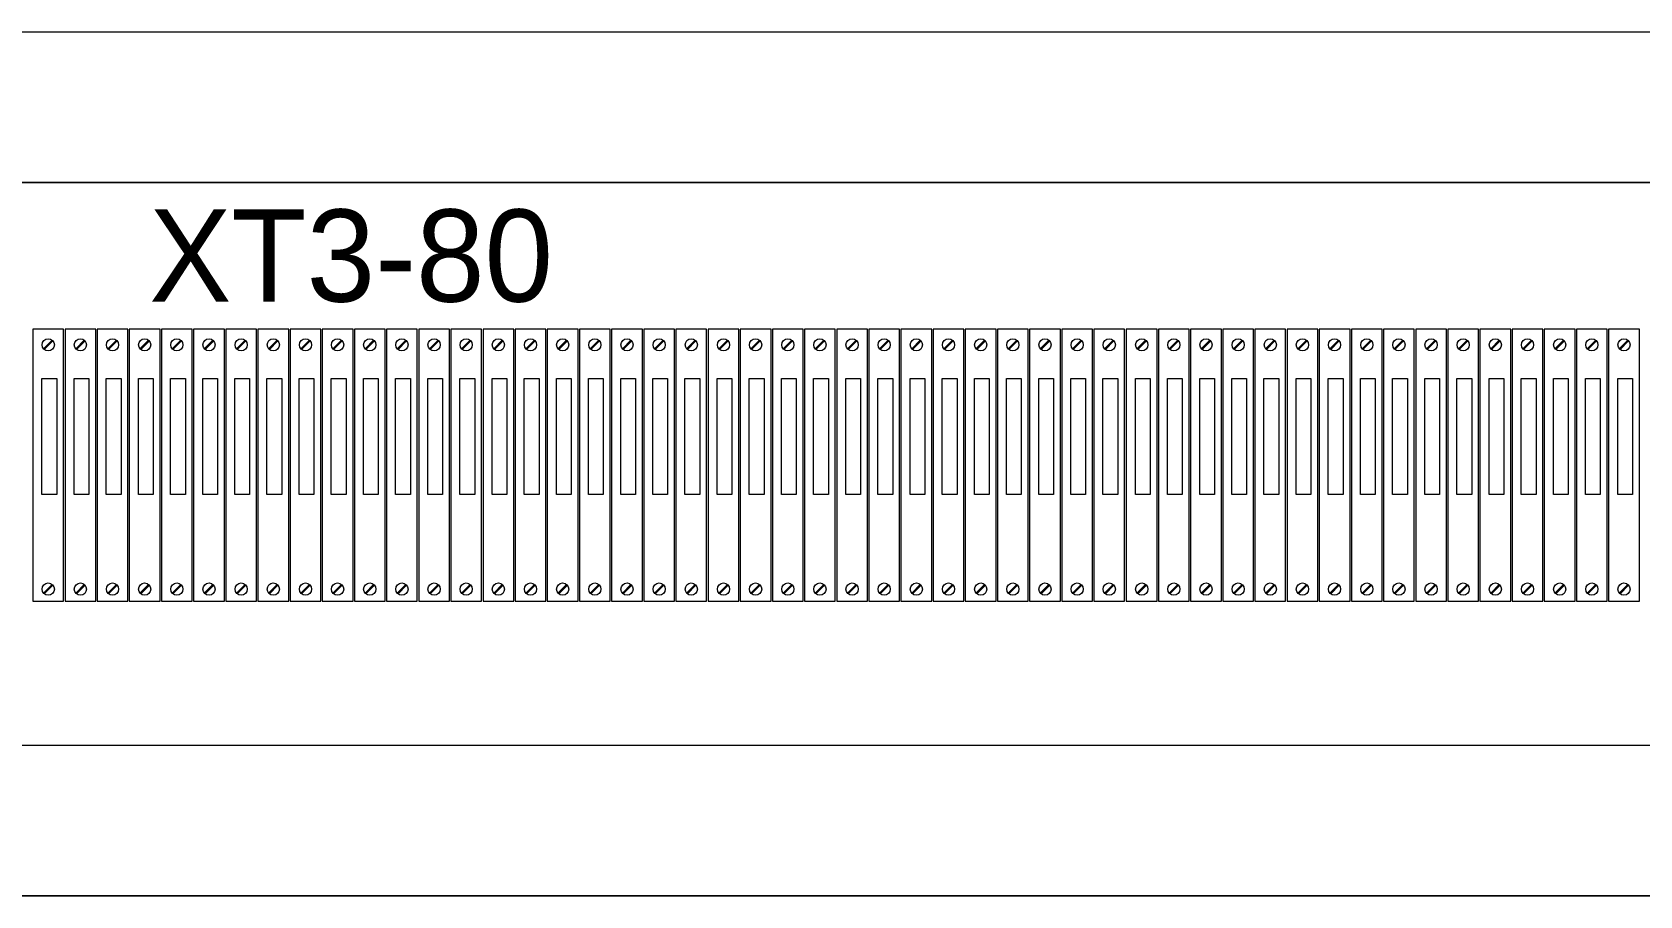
# Model space of a CAD drawing. Header units: millimetres. Extents: x 32721 to 72822, y 57624 to 123188.
# Drawn here: x 37826.9 to 38043.4, y 61797.2 to 61913.5 of the extents above; entities that cross this region are included whole.
import ezdxf

# ---------------------------------------------------------------- set-up
doc = ezdxf.new("R2010")
doc.units = ezdxf.units.MM
doc.header["$LTSCALE"] = 10
doc.layers.add('1轮廓实线层', color=7, linetype='Continuous', lineweight=18)
doc.layers.add('6文字层', color=3, linetype='Continuous', lineweight=18)
doc.styles.add('样式 1', font='SIMYOU.TTF', dxfattribs={"width": 0.75})

msp = doc.modelspace()

# ---------------------------------------------------------------- linework, layer by layer
at = {"layer": '1轮廓实线层'}
for p, q in [((38190.29, 61913.47), (37814.55, 61913.47)), ((38392.95, 61913.47), (37814.56, 61913.47)), ((38190.29, 61893.25), (37814.55, 61893.25)), ((37814.55, 61893.25), (38392.96, 61893.25)), ((38190.29, 61817.44), (37814.55, 61817.44)), ((38392.96, 61817.44), (37814.55, 61817.44)), ((38190.29, 61797.22), (37814.55, 61797.22)), ((37814.55, 61797.22), (38392.96, 61797.22))]:
    msp.add_line(p, q, dxfattribs=at)
at = {"layer": '1轮廓实线层', "lineweight": 13}
for p, q in [((37831.1, 61873.51), (37826.96, 61873.51)), ((37826.96, 61873.51), (37826.96, 61836.87)), ((37828.4, 61870.85), (37829.56, 61872.01)), ((37828.5, 61870.75), (37829.66, 61871.91)), ((37831.1, 61836.87), (37831.1, 61873.51)), ((37835.43, 61873.51), (37831.29, 61873.51)), ((37831.29, 61873.51), (37831.29, 61836.87)), ((37832.73, 61870.85), (37833.89, 61872.01)), ((37832.83, 61870.75), (37833.99, 61871.91)), ((37835.43, 61836.87), (37835.43, 61873.51)), ((37839.76, 61873.51), (37835.62, 61873.51)), ((37835.62, 61873.51), (37835.62, 61836.87)), ((37837.06, 61870.85), (37838.22, 61872.01)), ((37837.16, 61870.75), (37838.32, 61871.91)), ((37839.76, 61836.87), (37839.76, 61873.51)), ((37844.1, 61873.51), (37839.95, 61873.51)), ((37839.95, 61873.51), (37839.95, 61836.87)), ((37841.39, 61870.85), (37842.55, 61872.01)), ((37841.49, 61870.75), (37842.66, 61871.91)), ((37844.1, 61836.87), (37844.1, 61873.51)), ((37848.43, 61873.51), (37844.28, 61873.51)), ((37844.28, 61873.51), (37844.28, 61836.87)), ((37845.72, 61870.85), (37846.88, 61872.01)), ((37845.83, 61870.75), (37846.99, 61871.91)), ((37848.43, 61836.87), (37848.43, 61873.51)), ((37852.76, 61873.51), (37848.61, 61873.51)), ((37848.61, 61873.51), (37848.61, 61836.87)), ((37850.05, 61870.85), (37851.22, 61872.01)), ((37850.16, 61870.75), (37851.32, 61871.91)), ((37852.76, 61836.87), (37852.76, 61873.51)), ((37857.09, 61873.51), (37852.95, 61873.51)), ((37852.95, 61873.51), (37852.95, 61836.87)), ((37854.39, 61870.85), (37855.55, 61872.01)), ((37854.49, 61870.75), (37855.65, 61871.91)), ((37857.09, 61836.87), (37857.09, 61873.51)), ((37861.42, 61873.51), (37857.28, 61873.51)), ((37857.28, 61873.51), (37857.28, 61836.87)), ((37858.72, 61870.85), (37859.88, 61872.01)), ((37858.82, 61870.75), (37859.98, 61871.91)), ((37861.42, 61836.87), (37861.42, 61873.51)), ((37865.75, 61873.51), (37861.61, 61873.51)), ((37861.61, 61873.51), (37861.61, 61836.87)), ((37863.05, 61870.85), (37864.21, 61872.01)), ((37863.15, 61870.75), (37864.31, 61871.91)), ((37865.75, 61836.87), (37865.75, 61873.51)), ((37870.09, 61873.51), (37865.94, 61873.51)), ((37865.94, 61873.51), (37865.94, 61836.87)), ((37867.38, 61870.85), (37868.54, 61872.01)), ((37867.48, 61870.75), (37868.64, 61871.91)), ((37870.09, 61836.87), (37870.09, 61873.51)), ((37874.42, 61873.51), (37870.27, 61873.51)), ((37870.27, 61873.51), (37870.27, 61836.87)), ((37871.71, 61870.85), (37872.87, 61872.01)), ((37871.81, 61870.75), (37872.98, 61871.91)), ((37874.42, 61836.87), (37874.42, 61873.51)), ((37878.75, 61873.51), (37874.6, 61873.51)), ((37874.6, 61873.51), (37874.6, 61836.87)), ((37876.04, 61870.85), (37877.21, 61872.01)), ((37876.15, 61870.75), (37877.31, 61871.91)), ((37878.75, 61836.87), (37878.75, 61873.51)), ((37883.08, 61873.51), (37878.94, 61873.51)), ((37878.94, 61873.51), (37878.94, 61836.87)), ((37880.38, 61870.85), (37881.54, 61872.01)), ((37880.48, 61870.75), (37881.64, 61871.91)), ((37883.08, 61836.87), (37883.08, 61873.51)), ((37887.41, 61873.51), (37883.27, 61873.51)), ((37883.27, 61873.51), (37883.27, 61836.87)), ((37884.71, 61870.85), (37885.87, 61872.01)), ((37884.81, 61870.75), (37885.97, 61871.91)), ((37887.41, 61836.87), (37887.41, 61873.51)), ((37891.74, 61873.51), (37887.6, 61873.51)), ((37887.6, 61873.51), (37887.6, 61836.87)), ((37889.04, 61870.85), (37890.2, 61872.01)), ((37889.14, 61870.75), (37890.3, 61871.91)), ((37891.74, 61836.87), (37891.74, 61873.51)), ((37896.07, 61873.51), (37891.93, 61873.51)), ((37891.93, 61873.51), (37891.93, 61836.87)), ((37893.37, 61870.85), (37894.53, 61872.01)), ((37893.47, 61870.75), (37894.63, 61871.91)), ((37896.07, 61836.87), (37896.07, 61873.51)), ((37900.41, 61873.51), (37896.26, 61873.51)), ((37896.26, 61873.51), (37896.26, 61836.87)), ((37897.7, 61870.85), (37898.86, 61872.01)), ((37897.8, 61870.75), (37898.97, 61871.91)), ((37900.41, 61836.87), (37900.41, 61873.51)), ((37904.74, 61873.51), (37900.59, 61873.51)), ((37900.59, 61873.51), (37900.59, 61836.87)), ((37902.03, 61870.85), (37903.2, 61872.01)), ((37902.14, 61870.75), (37903.3, 61871.91)), ((37904.74, 61836.87), (37904.74, 61873.51)), ((37909.07, 61873.51), (37904.93, 61873.51)), ((37904.93, 61873.51), (37904.93, 61836.87)), ((37906.37, 61870.85), (37907.53, 61872.01)), ((37906.47, 61870.75), (37907.63, 61871.91)), ((37909.07, 61836.87), (37909.07, 61873.51)), ((37913.4, 61873.51), (37909.26, 61873.51)), ((37909.26, 61873.51), (37909.26, 61836.87)), ((37910.7, 61870.85), (37911.86, 61872.01)), ((37910.8, 61870.75), (37911.96, 61871.91)), ((37913.4, 61836.87), (37913.4, 61873.51)), ((37917.73, 61873.51), (37913.59, 61873.51)), ((37913.59, 61873.51), (37913.59, 61836.87)), ((37915.03, 61870.85), (37916.19, 61872.01)), ((37915.13, 61870.75), (37916.29, 61871.91)), ((37917.73, 61836.87), (37917.73, 61873.51)), ((37922.06, 61873.51), (37917.92, 61873.51)), ((37917.92, 61873.51), (37917.92, 61836.87)), ((37919.36, 61870.85), (37920.52, 61872.01)), ((37919.46, 61870.75), (37920.62, 61871.91)), ((37922.06, 61836.87), (37922.06, 61873.51)), ((37926.4, 61873.51), (37922.25, 61873.51)), ((37922.25, 61873.51), (37922.25, 61836.87)), ((37923.69, 61870.85), (37924.85, 61872.01)), ((37923.79, 61870.75), (37924.96, 61871.91)), ((37926.4, 61836.87), (37926.4, 61873.51)), ((37930.73, 61873.51), (37926.58, 61873.51)), ((37926.58, 61873.51), (37926.58, 61836.87)), ((37928.02, 61870.85), (37929.19, 61872.01)), ((37928.13, 61870.75), (37929.29, 61871.91)), ((37930.73, 61836.87), (37930.73, 61873.51)), ((37935.06, 61873.51), (37930.91, 61873.51)), ((37930.91, 61873.51), (37930.91, 61836.87)), ((37932.36, 61870.85), (37933.52, 61872.01)), ((37932.46, 61870.75), (37933.62, 61871.91)), ((37935.06, 61836.87), (37935.06, 61873.51)), ((37939.39, 61873.51), (37935.25, 61873.51)), ((37935.25, 61873.51), (37935.25, 61836.87)), ((37936.69, 61870.85), (37937.85, 61872.01)), ((37936.79, 61870.75), (37937.95, 61871.91)), ((37939.39, 61836.87), (37939.39, 61873.51)), ((37943.72, 61873.51), (37939.58, 61873.51)), ((37939.58, 61873.51), (37939.58, 61836.87)), ((37941.02, 61870.85), (37942.18, 61872.01)), ((37941.12, 61870.75), (37942.28, 61871.91)), ((37943.72, 61836.87), (37943.72, 61873.51)), ((37948.05, 61873.51), (37943.91, 61873.51)), ((37943.91, 61873.51), (37943.91, 61836.87)), ((37945.35, 61870.85), (37946.51, 61872.01)), ((37945.45, 61870.75), (37946.61, 61871.91)), ((37948.05, 61836.87), (37948.05, 61873.51)), ((37952.39, 61873.51), (37948.24, 61873.51)), ((37948.24, 61873.51), (37948.24, 61836.87)), ((37949.68, 61870.85), (37950.84, 61872.01)), ((37949.78, 61870.75), (37950.95, 61871.91)), ((37952.39, 61836.87), (37952.39, 61873.51)), ((37956.72, 61873.51), (37952.57, 61873.51)), ((37952.57, 61873.51), (37952.57, 61836.87)), ((37954.01, 61870.85), (37955.18, 61872.01)), ((37954.12, 61870.75), (37955.28, 61871.91)), ((37956.72, 61836.87), (37956.72, 61873.51)), ((37961.05, 61873.51), (37956.9, 61873.51)), ((37956.9, 61873.51), (37956.9, 61836.87)), ((37958.35, 61870.85), (37959.51, 61872.01)), ((37958.45, 61870.75), (37959.61, 61871.91)), ((37961.05, 61836.87), (37961.05, 61873.51)), ((37965.38, 61873.51), (37961.24, 61873.51)), ((37961.24, 61873.51), (37961.24, 61836.87)), ((37962.68, 61870.85), (37963.84, 61872.01)), ((37962.78, 61870.75), (37963.94, 61871.91)), ((37965.38, 61836.87), (37965.38, 61873.51)), ((37969.71, 61873.51), (37965.57, 61873.51)), ((37965.57, 61873.51), (37965.57, 61836.87)), ((37967.01, 61870.85), (37968.17, 61872.01)), ((37967.11, 61870.75), (37968.27, 61871.91)), ((37969.71, 61836.87), (37969.71, 61873.51)), ((37974.04, 61873.51), (37969.9, 61873.51)), ((37969.9, 61873.51), (37969.9, 61836.87)), ((37971.34, 61870.85), (37972.5, 61872.01)), ((37971.44, 61870.75), (37972.6, 61871.91)), ((37974.04, 61836.87), (37974.04, 61873.51)), ((37978.41, 61873.51), (37974.26, 61873.51)), ((37974.26, 61873.51), (37974.26, 61836.87)), ((37975.7, 61870.85), (37976.87, 61872.01)), ((37975.81, 61870.75), (37976.97, 61871.91)), ((37978.41, 61836.87), (37978.41, 61873.51)), ((37982.74, 61873.51), (37978.59, 61873.51)), ((37978.59, 61873.51), (37978.59, 61836.87)), ((37980.04, 61870.85), (37981.2, 61872.01)), ((37980.14, 61870.75), (37981.3, 61871.91)), ((37982.74, 61836.87), (37982.74, 61873.51)), ((37987.07, 61873.51), (37982.93, 61873.51)), ((37982.93, 61873.51), (37982.93, 61836.87)), ((37984.37, 61870.85), (37985.53, 61872.01)), ((37984.47, 61870.75), (37985.63, 61871.91)), ((37987.07, 61836.87), (37987.07, 61873.51)), ((37991.4, 61873.51), (37987.26, 61873.51)), ((37987.26, 61873.51), (37987.26, 61836.87)), ((37988.7, 61870.85), (37989.86, 61872.01)), ((37988.8, 61870.75), (37989.96, 61871.91)), ((37991.4, 61836.87), (37991.4, 61873.51)), ((37995.73, 61873.51), (37991.59, 61873.51)), ((37991.59, 61873.51), (37991.59, 61836.87)), ((37993.03, 61870.85), (37994.19, 61872.01)), ((37993.13, 61870.75), (37994.29, 61871.91)), ((37995.73, 61836.87), (37995.73, 61873.51)), ((38000.07, 61873.51), (37995.92, 61873.51)), ((37995.92, 61873.51), (37995.92, 61836.87)), ((37997.36, 61870.85), (37998.52, 61872.01)), ((37997.46, 61870.75), (37998.63, 61871.91)), ((38000.07, 61836.87), (38000.07, 61873.51)), ((38004.4, 61873.51), (38000.25, 61873.51)), ((38000.25, 61873.51), (38000.25, 61836.87)), ((38001.69, 61870.85), (38002.85, 61872.01)), ((38001.8, 61870.75), (38002.96, 61871.91)), ((38004.4, 61836.87), (38004.4, 61873.51)), ((38008.73, 61873.51), (38004.58, 61873.51)), ((38004.58, 61873.51), (38004.58, 61836.87)), ((38006.02, 61870.85), (38007.19, 61872.01)), ((38006.13, 61870.75), (38007.29, 61871.91)), ((38008.73, 61836.87), (38008.73, 61873.51)), ((38013.06, 61873.51), (38008.92, 61873.51)), ((38008.92, 61873.51), (38008.92, 61836.87)), ((38010.36, 61870.85), (38011.52, 61872.01)), ((38010.46, 61870.75), (38011.62, 61871.91)), ((38013.06, 61836.87), (38013.06, 61873.51)), ((38017.39, 61873.51), (38013.25, 61873.51)), ((38013.25, 61873.51), (38013.25, 61836.87)), ((38014.69, 61870.85), (38015.85, 61872.01)), ((38014.79, 61870.75), (38015.95, 61871.91)), ((38017.39, 61836.87), (38017.39, 61873.51)), ((38021.72, 61873.51), (38017.58, 61873.51)), ((38017.58, 61873.51), (38017.58, 61836.87)), ((38019.02, 61870.85), (38020.18, 61872.01)), ((38019.12, 61870.75), (38020.28, 61871.91)), ((38021.72, 61836.87), (38021.72, 61873.51)), ((38026.06, 61873.51), (38021.91, 61873.51)), ((38021.91, 61873.51), (38021.91, 61836.87)), ((38023.35, 61870.85), (38024.51, 61872.01)), ((38023.45, 61870.75), (38024.61, 61871.91)), ((38026.06, 61836.87), (38026.06, 61873.51)), ((38030.39, 61873.51), (38026.24, 61873.51)), ((38026.24, 61873.51), (38026.24, 61836.87)), ((38027.68, 61870.85), (38028.84, 61872.01)), ((38027.78, 61870.75), (38028.95, 61871.91)), ((38030.39, 61836.87), (38030.39, 61873.51)), ((38034.72, 61873.51), (38030.57, 61873.51)), ((38030.57, 61873.51), (38030.57, 61836.87)), ((38032.01, 61870.85), (38033.18, 61872.01)), ((38032.12, 61870.75), (38033.28, 61871.91)), ((38034.72, 61836.87), (38034.72, 61873.51)), ((38039.05, 61873.51), (38034.91, 61873.51)), ((38034.91, 61873.51), (38034.91, 61836.87)), ((38036.35, 61870.85), (38037.51, 61872.01)), ((38036.45, 61870.75), (38037.61, 61871.91)), ((38039.05, 61836.87), (38039.05, 61873.51)), ((38043.38, 61873.51), (38039.24, 61873.51)), ((38039.24, 61873.51), (38039.24, 61836.87)), ((38040.68, 61870.85), (38041.84, 61872.01)), ((38040.78, 61870.75), (38041.94, 61871.91)), ((38043.38, 61836.87), (38043.38, 61873.51)), ((37828.4, 61837.98), (37829.56, 61839.14)), ((37828.5, 61837.88), (37829.66, 61839.04)), ((37832.73, 61837.98), (37833.89, 61839.14)), ((37832.83, 61837.88), (37833.99, 61839.04)), ((37837.06, 61837.98), (37838.22, 61839.14)), ((37837.16, 61837.88), (37838.32, 61839.04)), ((37841.39, 61837.98), (37842.55, 61839.14)), ((37841.49, 61837.88), (37842.66, 61839.04)), ((37845.72, 61837.98), (37846.88, 61839.14)), ((37845.83, 61837.88), (37846.99, 61839.04)), ((37850.05, 61837.98), (37851.22, 61839.14)), ((37850.16, 61837.88), (37851.32, 61839.04)), ((37854.39, 61837.98), (37855.55, 61839.14)), ((37854.49, 61837.88), (37855.65, 61839.04)), ((37858.72, 61837.98), (37859.88, 61839.14)), ((37858.82, 61837.88), (37859.98, 61839.04)), ((37863.05, 61837.98), (37864.21, 61839.14)), ((37863.15, 61837.88), (37864.31, 61839.04)), ((37867.38, 61837.98), (37868.54, 61839.14)), ((37867.48, 61837.88), (37868.64, 61839.04)), ((37871.71, 61837.98), (37872.87, 61839.14)), ((37871.81, 61837.88), (37872.98, 61839.04)), ((37876.04, 61837.98), (37877.21, 61839.14)), ((37876.15, 61837.88), (37877.31, 61839.04)), ((37880.38, 61837.98), (37881.54, 61839.14)), ((37880.48, 61837.88), (37881.64, 61839.04)), ((37884.71, 61837.98), (37885.87, 61839.14)), ((37884.81, 61837.88), (37885.97, 61839.04)), ((37889.04, 61837.98), (37890.2, 61839.14)), ((37889.14, 61837.88), (37890.3, 61839.04)), ((37893.37, 61837.98), (37894.53, 61839.14)), ((37893.47, 61837.88), (37894.63, 61839.04)), ((37897.7, 61837.98), (37898.86, 61839.14)), ((37897.8, 61837.88), (37898.97, 61839.04)), ((37902.03, 61837.98), (37903.2, 61839.14)), ((37902.14, 61837.88), (37903.3, 61839.04)), ((37906.37, 61837.98), (37907.53, 61839.14)), ((37906.47, 61837.88), (37907.63, 61839.04)), ((37910.7, 61837.98), (37911.86, 61839.14)), ((37910.8, 61837.88), (37911.96, 61839.04)), ((37915.03, 61837.98), (37916.19, 61839.14)), ((37915.13, 61837.88), (37916.29, 61839.04)), ((37919.36, 61837.98), (37920.52, 61839.14)), ((37919.46, 61837.88), (37920.62, 61839.04)), ((37923.69, 61837.98), (37924.85, 61839.14)), ((37923.79, 61837.88), (37924.96, 61839.04)), ((37928.02, 61837.98), (37929.19, 61839.14)), ((37928.13, 61837.88), (37929.29, 61839.04)), ((37932.36, 61837.98), (37933.52, 61839.14)), ((37932.46, 61837.88), (37933.62, 61839.04)), ((37936.69, 61837.98), (37937.85, 61839.14)), ((37936.79, 61837.88), (37937.95, 61839.04)), ((37941.02, 61837.98), (37942.18, 61839.14)), ((37941.12, 61837.88), (37942.28, 61839.04)), ((37945.35, 61837.98), (37946.51, 61839.14)), ((37945.45, 61837.88), (37946.61, 61839.04)), ((37949.68, 61837.98), (37950.84, 61839.14)), ((37949.78, 61837.88), (37950.95, 61839.04)), ((37954.01, 61837.98), (37955.18, 61839.14)), ((37954.12, 61837.88), (37955.28, 61839.04)), ((37958.35, 61837.98), (37959.51, 61839.14)), ((37958.45, 61837.88), (37959.61, 61839.04)), ((37962.68, 61837.98), (37963.84, 61839.14)), ((37962.78, 61837.88), (37963.94, 61839.04)), ((37967.01, 61837.98), (37968.17, 61839.14)), ((37967.11, 61837.88), (37968.27, 61839.04)), ((37971.34, 61837.98), (37972.5, 61839.14)), ((37971.44, 61837.88), (37972.6, 61839.04)), ((37975.7, 61837.98), (37976.87, 61839.14)), ((37975.81, 61837.88), (37976.97, 61839.04)), ((37980.04, 61837.98), (37981.2, 61839.14)), ((37980.14, 61837.88), (37981.3, 61839.04)), ((37984.37, 61837.98), (37985.53, 61839.14)), ((37984.47, 61837.88), (37985.63, 61839.04)), ((37988.7, 61837.98), (37989.86, 61839.14)), ((37988.8, 61837.88), (37989.96, 61839.04)), ((37993.03, 61837.98), (37994.19, 61839.14)), ((37993.13, 61837.88), (37994.29, 61839.04)), ((37997.36, 61837.98), (37998.52, 61839.14)), ((37997.46, 61837.88), (37998.63, 61839.04)), ((38001.69, 61837.98), (38002.85, 61839.14)), ((38001.8, 61837.88), (38002.96, 61839.04)), ((38006.02, 61837.98), (38007.19, 61839.14)), ((38006.13, 61837.88), (38007.29, 61839.04)), ((38010.36, 61837.98), (38011.52, 61839.14)), ((38010.46, 61837.88), (38011.62, 61839.04)), ((38014.69, 61837.98), (38015.85, 61839.14)), ((38014.79, 61837.88), (38015.95, 61839.04)), ((38019.02, 61837.98), (38020.18, 61839.14)), ((38019.12, 61837.88), (38020.28, 61839.04)), ((38023.35, 61837.98), (38024.51, 61839.14)), ((38023.45, 61837.88), (38024.61, 61839.04)), ((38027.68, 61837.98), (38028.84, 61839.14)), ((38027.78, 61837.88), (38028.95, 61839.04)), ((38032.01, 61837.98), (38033.18, 61839.14)), ((38032.12, 61837.88), (38033.28, 61839.04)), ((38036.35, 61837.98), (38037.51, 61839.14)), ((38036.45, 61837.88), (38037.61, 61839.04)), ((38040.68, 61837.98), (38041.84, 61839.14)), ((38040.78, 61837.88), (38041.94, 61839.04)), ((37826.96, 61836.87), (37831.1, 61836.87)), ((37831.29, 61836.87), (37835.43, 61836.87)), ((37835.62, 61836.87), (37839.76, 61836.87)), ((37839.95, 61836.87), (37844.1, 61836.87)), ((37844.28, 61836.87), (37848.43, 61836.87)), ((37848.61, 61836.87), (37852.76, 61836.87)), ((37852.95, 61836.87), (37857.09, 61836.87)), ((37857.28, 61836.87), (37861.42, 61836.87)), ((37861.61, 61836.87), (37865.75, 61836.87)), ((37865.94, 61836.87), (37870.09, 61836.87)), ((37870.27, 61836.87), (37874.42, 61836.87)), ((37874.6, 61836.87), (37878.75, 61836.87)), ((37878.94, 61836.87), (37883.08, 61836.87)), ((37883.27, 61836.87), (37887.41, 61836.87)), ((37887.6, 61836.87), (37891.74, 61836.87)), ((37891.93, 61836.87), (37896.07, 61836.87)), ((37896.26, 61836.87), (37900.41, 61836.87)), ((37900.59, 61836.87), (37904.74, 61836.87)), ((37904.93, 61836.87), (37909.07, 61836.87)), ((37909.26, 61836.87), (37913.4, 61836.87)), ((37913.59, 61836.87), (37917.73, 61836.87)), ((37917.92, 61836.87), (37922.06, 61836.87)), ((37922.25, 61836.87), (37926.4, 61836.87)), ((37926.58, 61836.87), (37930.73, 61836.87)), ((37930.91, 61836.87), (37935.06, 61836.87)), ((37935.25, 61836.87), (37939.39, 61836.87)), ((37939.58, 61836.87), (37943.72, 61836.87)), ((37943.91, 61836.87), (37948.05, 61836.87)), ((37948.24, 61836.87), (37952.39, 61836.87)), ((37952.57, 61836.87), (37956.72, 61836.87)), ((37956.9, 61836.87), (37961.05, 61836.87)), ((37961.24, 61836.87), (37965.38, 61836.87)), ((37965.57, 61836.87), (37969.71, 61836.87)), ((37969.9, 61836.87), (37974.04, 61836.87)), ((37974.26, 61836.87), (37978.41, 61836.87)), ((37978.59, 61836.87), (37982.74, 61836.87)), ((37982.93, 61836.87), (37987.07, 61836.87)), ((37987.26, 61836.87), (37991.4, 61836.87)), ((37991.59, 61836.87), (37995.73, 61836.87)), ((37995.92, 61836.87), (38000.07, 61836.87)), ((38000.25, 61836.87), (38004.4, 61836.87)), ((38004.58, 61836.87), (38008.73, 61836.87)), ((38008.92, 61836.87), (38013.06, 61836.87)), ((38013.25, 61836.87), (38017.39, 61836.87)), ((38017.58, 61836.87), (38021.72, 61836.87)), ((38021.91, 61836.87), (38026.06, 61836.87)), ((38026.24, 61836.87), (38030.39, 61836.87)), ((38030.57, 61836.87), (38034.72, 61836.87)), ((38034.91, 61836.87), (38039.05, 61836.87)), ((38039.24, 61836.87), (38043.38, 61836.87))]:
    msp.add_line(p, q, dxfattribs=at)
for points in [[(37828.18, 61866.86), (37830.17, 61866.86), (37830.17, 61851.22), (37828.18, 61851.22)], [(37832.51, 61866.86), (37834.5, 61866.86), (37834.5, 61851.22), (37832.51, 61851.22)], [(37836.84, 61866.86), (37838.84, 61866.86), (37838.84, 61851.22), (37836.84, 61851.22)], [(37841.17, 61866.86), (37843.17, 61866.86), (37843.17, 61851.22), (37841.17, 61851.22)], [(37845.51, 61866.86), (37847.5, 61866.86), (37847.5, 61851.22), (37845.51, 61851.22)], [(37849.84, 61866.86), (37851.83, 61866.86), (37851.83, 61851.22), (37849.84, 61851.22)], [(37854.17, 61866.86), (37856.16, 61866.86), (37856.16, 61851.22), (37854.17, 61851.22)], [(37858.5, 61866.86), (37860.49, 61866.86), (37860.49, 61851.22), (37858.5, 61851.22)], [(37862.83, 61866.86), (37864.83, 61866.86), (37864.83, 61851.22), (37862.83, 61851.22)], [(37867.16, 61866.86), (37869.16, 61866.86), (37869.16, 61851.22), (37867.16, 61851.22)], [(37871.49, 61866.86), (37873.49, 61866.86), (37873.49, 61851.22), (37871.49, 61851.22)], [(37875.83, 61866.86), (37877.82, 61866.86), (37877.82, 61851.22), (37875.83, 61851.22)], [(37880.16, 61866.86), (37882.15, 61866.86), (37882.15, 61851.22), (37880.16, 61851.22)], [(37884.49, 61866.86), (37886.48, 61866.86), (37886.48, 61851.22), (37884.49, 61851.22)], [(37888.82, 61866.86), (37890.81, 61866.86), (37890.81, 61851.22), (37888.82, 61851.22)], [(37893.15, 61866.86), (37895.15, 61866.86), (37895.15, 61851.22), (37893.15, 61851.22)], [(37897.48, 61866.86), (37899.48, 61866.86), (37899.48, 61851.22), (37897.48, 61851.22)], [(37901.82, 61866.86), (37903.81, 61866.86), (37903.81, 61851.22), (37901.82, 61851.22)], [(37906.15, 61866.86), (37908.14, 61866.86), (37908.14, 61851.22), (37906.15, 61851.22)], [(37910.48, 61866.86), (37912.47, 61866.86), (37912.47, 61851.22), (37910.48, 61851.22)], [(37914.81, 61866.86), (37916.8, 61866.86), (37916.8, 61851.22), (37914.81, 61851.22)], [(37919.14, 61866.86), (37921.14, 61866.86), (37921.14, 61851.22), (37919.14, 61851.22)], [(37923.47, 61866.86), (37925.47, 61866.86), (37925.47, 61851.22), (37923.47, 61851.22)], [(37927.81, 61866.86), (37929.8, 61866.86), (37929.8, 61851.22), (37927.81, 61851.22)], [(37932.14, 61866.86), (37934.13, 61866.86), (37934.13, 61851.22), (37932.14, 61851.22)], [(37936.47, 61866.86), (37938.46, 61866.86), (37938.46, 61851.22), (37936.47, 61851.22)], [(37940.8, 61866.86), (37942.79, 61866.86), (37942.79, 61851.22), (37940.8, 61851.22)], [(37945.13, 61866.86), (37947.13, 61866.86), (37947.13, 61851.22), (37945.13, 61851.22)], [(37949.46, 61866.86), (37951.46, 61866.86), (37951.46, 61851.22), (37949.46, 61851.22)], [(37953.8, 61866.86), (37955.79, 61866.86), (37955.79, 61851.22), (37953.8, 61851.22)], [(37958.13, 61866.86), (37960.12, 61866.86), (37960.12, 61851.22), (37958.13, 61851.22)], [(37962.46, 61866.86), (37964.45, 61866.86), (37964.45, 61851.22), (37962.46, 61851.22)], [(37966.79, 61866.86), (37968.78, 61866.86), (37968.78, 61851.22), (37966.79, 61851.22)], [(37971.12, 61866.86), (37973.12, 61866.86), (37973.12, 61851.22), (37971.12, 61851.22)], [(37975.49, 61866.86), (37977.48, 61866.86), (37977.48, 61851.22), (37975.49, 61851.22)], [(37979.82, 61866.86), (37981.81, 61866.86), (37981.81, 61851.22), (37979.82, 61851.22)], [(37984.15, 61866.86), (37986.14, 61866.86), (37986.14, 61851.22), (37984.15, 61851.22)], [(37988.48, 61866.86), (37990.47, 61866.86), (37990.47, 61851.22), (37988.48, 61851.22)], [(37992.81, 61866.86), (37994.81, 61866.86), (37994.81, 61851.22), (37992.81, 61851.22)], [(37997.14, 61866.86), (37999.14, 61866.86), (37999.14, 61851.22), (37997.14, 61851.22)], [(38001.48, 61866.86), (38003.47, 61866.86), (38003.47, 61851.22), (38001.48, 61851.22)], [(38005.81, 61866.86), (38007.8, 61866.86), (38007.8, 61851.22), (38005.81, 61851.22)], [(38010.14, 61866.86), (38012.13, 61866.86), (38012.13, 61851.22), (38010.14, 61851.22)], [(38014.47, 61866.86), (38016.46, 61866.86), (38016.46, 61851.22), (38014.47, 61851.22)], [(38018.8, 61866.86), (38020.8, 61866.86), (38020.8, 61851.22), (38018.8, 61851.22)], [(38023.13, 61866.86), (38025.13, 61866.86), (38025.13, 61851.22), (38023.13, 61851.22)], [(38027.46, 61866.86), (38029.46, 61866.86), (38029.46, 61851.22), (38027.46, 61851.22)], [(38031.8, 61866.86), (38033.79, 61866.86), (38033.79, 61851.22), (38031.8, 61851.22)], [(38036.13, 61866.86), (38038.12, 61866.86), (38038.12, 61851.22), (38036.13, 61851.22)], [(38040.46, 61866.86), (38042.45, 61866.86), (38042.45, 61851.22), (38040.46, 61851.22)]]:
    msp.add_lwpolyline(points, close=True, dxfattribs=at)
for centre in [(37829.03, 61871.38), (37833.36, 61871.38), (37837.69, 61871.38), (37842.02, 61871.38), (37846.35, 61871.38), (37850.69, 61871.38), (37855.02, 61871.38), (37859.35, 61871.38), (37863.68, 61871.38), (37868.01, 61871.38), (37872.34, 61871.38), (37876.68, 61871.38), (37881.01, 61871.38), (37885.34, 61871.38), (37889.67, 61871.38), (37894, 61871.38), (37898.33, 61871.38), (37902.67, 61871.38), (37907, 61871.38), (37911.33, 61871.38), (37915.66, 61871.38), (37919.99, 61871.38), (37924.32, 61871.38), (37928.66, 61871.38), (37932.99, 61871.38), (37937.32, 61871.38), (37941.65, 61871.38), (37945.98, 61871.38), (37950.31, 61871.38), (37954.65, 61871.38), (37958.98, 61871.38), (37963.31, 61871.38), (37967.64, 61871.38), (37971.97, 61871.38), (37976.34, 61871.38), (37980.67, 61871.38), (37985, 61871.38), (37989.33, 61871.38), (37993.66, 61871.38), (37997.99, 61871.38), (38002.32, 61871.38), (38006.66, 61871.38), (38010.99, 61871.38), (38015.32, 61871.38), (38019.65, 61871.38), (38023.98, 61871.38), (38028.31, 61871.38), (38032.65, 61871.38), (38036.98, 61871.38), (38041.31, 61871.38), (37829.03, 61838.51), (37833.36, 61838.51), (37837.69, 61838.51), (37842.02, 61838.51), (37846.35, 61838.51), (37850.69, 61838.51), (37855.02, 61838.51), (37859.35, 61838.51), (37863.68, 61838.51), (37868.01, 61838.51), (37872.34, 61838.51), (37876.68, 61838.51), (37881.01, 61838.51), (37885.34, 61838.51), (37889.67, 61838.51), (37894, 61838.51), (37898.33, 61838.51), (37902.67, 61838.51), (37907, 61838.51), (37911.33, 61838.51), (37915.66, 61838.51), (37919.99, 61838.51), (37924.32, 61838.51), (37928.66, 61838.51), (37932.99, 61838.51), (37937.32, 61838.51), (37941.65, 61838.51), (37945.98, 61838.51), (37950.31, 61838.51), (37954.65, 61838.51), (37958.98, 61838.51), (37963.31, 61838.51), (37967.64, 61838.51), (37971.97, 61838.51), (37976.34, 61838.51), (37980.67, 61838.51), (37985, 61838.51), (37989.33, 61838.51), (37993.66, 61838.51), (37997.99, 61838.51), (38002.32, 61838.51), (38006.66, 61838.51), (38010.99, 61838.51), (38015.32, 61838.51), (38019.65, 61838.51), (38023.98, 61838.51), (38028.31, 61838.51), (38032.65, 61838.51), (38036.98, 61838.51), (38041.31, 61838.51)]:
    msp.add_circle(centre, 0.821, dxfattribs=at)

# ---------------------------------------------------------------- texts
at = {"layer": '6文字层', "style": '样式 1'}
msp.add_text('XT3-80', height=12.404, rotation=360, dxfattribs=at).set_placement((37842.64, 61877.2))

doc.saveas('drawing.dxf')
